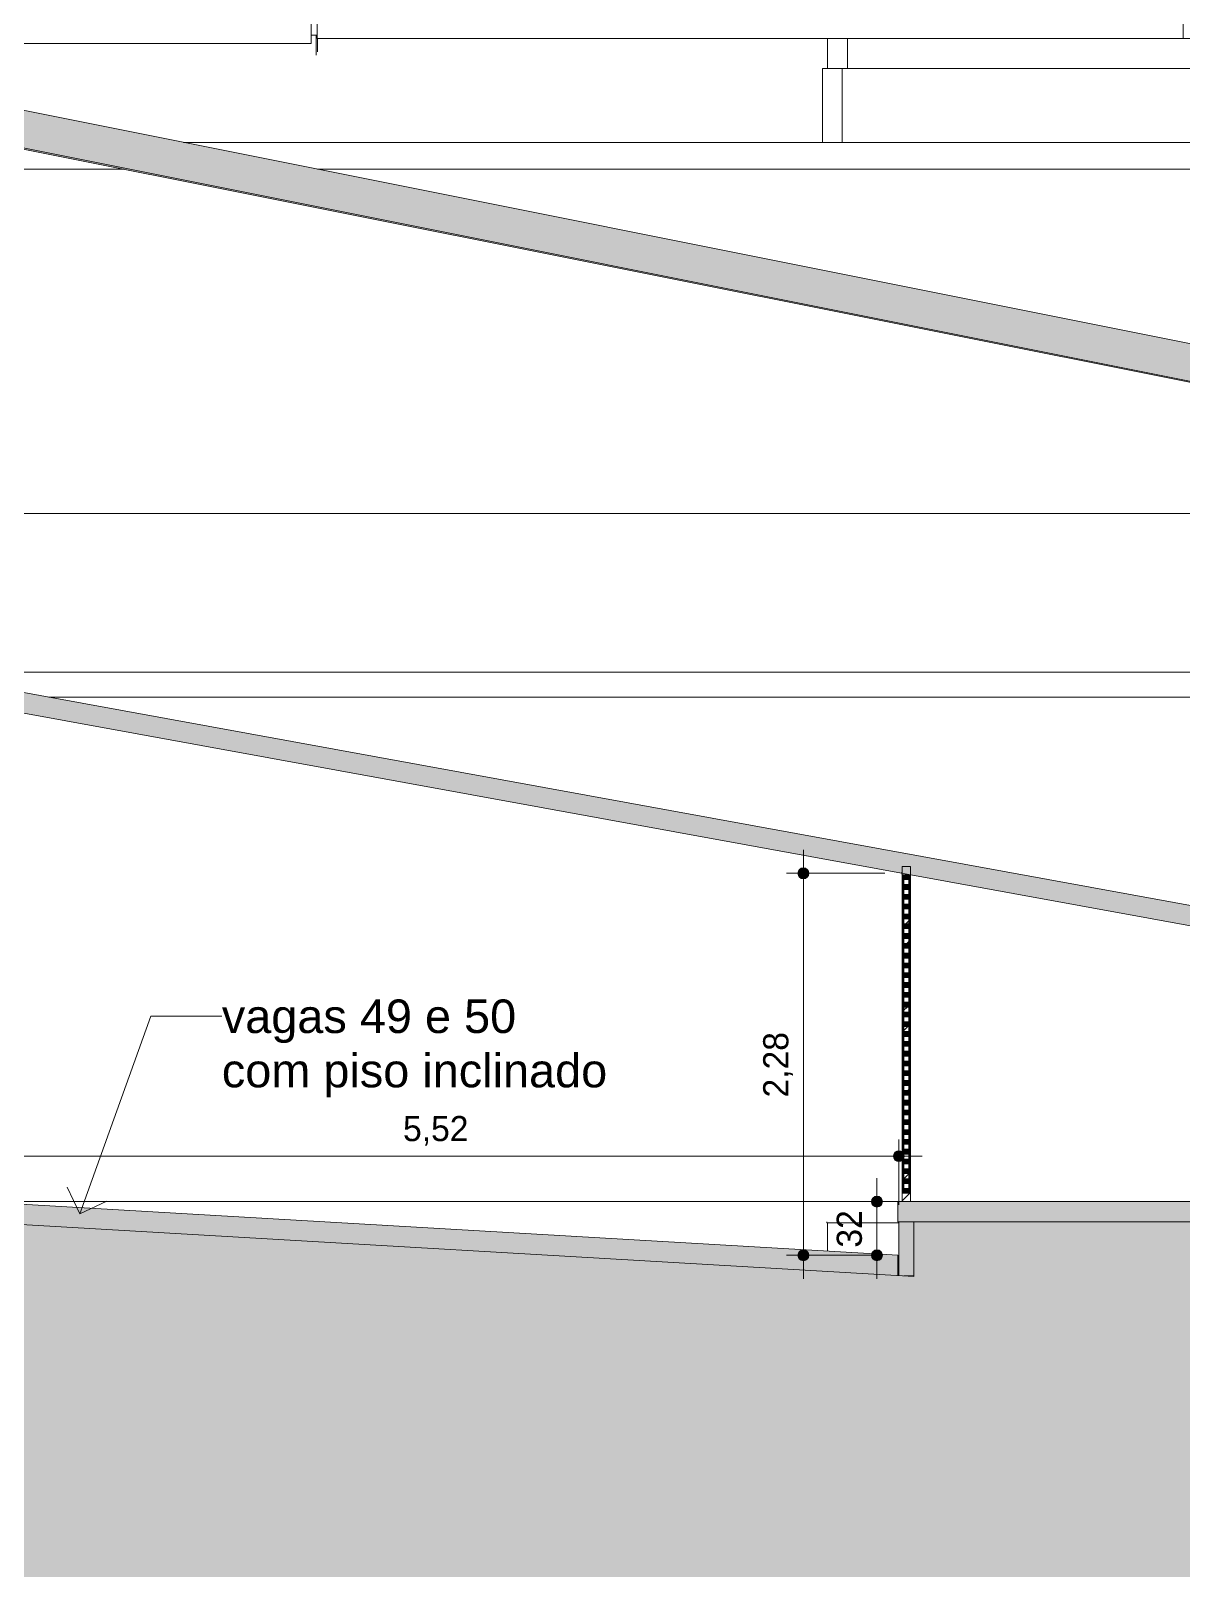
# Model space of a CAD drawing. Header units: metres. Extents: x -96 to 123, y 1 to 648.
# Drawn here: x -73.4 to -66.53, y 586.88 to 596.1 of the extents above; entities that cross this region are included whole.
import ezdxf

# ---------------------------------------------------------------- set-up
doc = ezdxf.new("R2010")
doc.units = ezdxf.units.M
doc.linetypes.add('_Tracejado longo', pattern=[0.014288, 0.009525, -0.004763])
doc.linetypes.add('IMPORT-LINHA_DE_FRONTEIRA', pattern=[0.065, 0.025, -0.00375, 0, -0.00375, 0, -0.00375, 0, -0.00375, 0.025, 0])
for name, color, linetype, lineweight in [('A-ANNO-DIMS', 7, 'Continuous', 5), ('A-ANNO-DIMS-100', 7, 'Continuous', 5), ('A-ANNO-TEXT', 7, 'Continuous', 5), ('A-DETL', 7, 'Continuous', 5), ('A-DETL-GENF', 7, 'Continuous', 5), ('A-FLOR-LEVL', 7, 'Continuous', 5), ('A-FLOR-OTLN', 7, 'Continuous', 5), ('A-FLOR-PATT', 7, 'Continuous', 20), ('A-GLAZ-CWMG', 7, 'Continuous', 5), ('A-WALL', 7, 'Continuous', 5), ('A-WALL-PATT', 7, 'Continuous', 20), ('DIVISA1', 7, 'Continuous', 5), ('I-WALL', 7, 'Continuous', 5), ('MURO1', 7, 'Continuous', 5)]:
    doc.layers.add(name, color=color, linetype=linetype, lineweight=lineweight)
doc.layers.add('LUC-PLA-EP-001-IMP-R00 - Sobreposição RVT_dwg', color=7, linetype='Continuous', lineweight=5, true_color=0x767676)
doc.styles.add('Arial_1', font='arial.ttf', dxfattribs={"height": 0.2})
doc.styles.add('Century Gothic', font='GOTHIC.TTF', dxfattribs={"height": 0.15})
doc.dimstyles.new('PAA_-_Cota_com_linha_-_metros', dxfattribs={"dimscale": 0.3048, "dimtxt": 0.156625, "dimasz": 0.853018, "dimexe": 0.328084, "dimexo": 0.328084, "dimgap": 0.131234, "dimtad": 1, "dimrnd": 0.01, "dimzin": 0, "dimdsep": 46, "dimtxsty": 'Century Gothic', "dimblk1": 'DOTSMALL', "dimblk2": 'DOTSMALL', "dimsah": 1, "dimcen": 0.09, "dimdle": 0.459318, "dimazin": 0, "dimtfac": 1, "dimtdec": 4, "dimtix": 1, "dimtmove": 0, "dimatfit": 3, "dimfxl": 1, "dimtvp": 1, "dimtolj": 1, "dimtzin": 0, "dimarcsym": 2})
doc.dimstyles.new('PAA_-_Cota_com_linha_-_metros_3', dxfattribs={"dimscale": 0.3048, "dimtxt": 0.156625, "dimasz": 0.853018, "dimexe": 0.328084, "dimexo": 0.328084, "dimgap": 0.131234, "dimtad": 1, "dimdec": 0, "dimlfac": 100, "dimdsep": 46, "dimtxsty": 'Century Gothic', "dimblk1": 'DOTSMALL', "dimblk2": 'DOTSMALL', "dimsah": 1, "dimcen": 0.09, "dimdle": 0.459318, "dimazin": 0, "dimtfac": 1, "dimtdec": 4, "dimtix": 1, "dimtmove": 0, "dimatfit": 3, "dimfxl": 1, "dimtvp": 1, "dimtolj": 1, "dimtzin": 0, "dimarcsym": 2})
pattern_1 = [(45, (-45.767, 618.222), (-0.251447, 0.251447), []), (45, (-45.767, 618.603), (-0.2514472, 0.2514472), [])]

# ---------------------------------------------------------------- blocks, each defined once
blk = doc.blocks.new('Montante retangular - 50 x 50mm-2492815-Section 1')
at = {"layer": 'A-GLAZ-CWMG', "lineweight": 9}
for p, q in [((-68.1551, 591.12), (-68.2051, 591.12)), ((-68.2051, 591.12), (-68.2051, 591.07)), ((-68.2051, 591.07), (-68.1551, 591.07)), ((-68.1551, 591.07), (-68.1551, 591.12))]:
    blk.add_line(p, q, dxfattribs=at)
blk = doc.blocks.new('Montante retangular - 50 x 50mm-2492817-Section 1')
at = {"layer": 'A-GLAZ-CWMG', "true_color": 0x808080}
h = blk.add_hatch(dxfattribs=at)
h.set_pattern_fill('FP_2', color=8, style=0, pattern_type=2)
h.set_pattern_definition(pattern_1)
h.paths.add_polyline_path([(-68.2051, 589.12), (-68.1551, 589.12), (-68.1551, 589.17), (-68.2051, 589.17)])
at = {"layer": 'A-GLAZ-CWMG', "lineweight": 9}
for p, q in [((-68.1551, 589.17), (-68.2051, 589.17)), ((-68.2051, 589.17), (-68.2051, 589.12)), ((-68.2051, 589.12), (-68.1551, 589.12)), ((-68.1551, 589.12), (-68.1551, 589.17))]:
    blk.add_line(p, q, dxfattribs=at)
blk = doc.blocks.new('Montante retangular - 30 x 30mm-2492819-Section 1')
at = {"layer": 'A-GLAZ-CWMG', "lineweight": 9}
for p, q in [((-68.1651, 589.2285), (-68.1951, 589.2285)), ((-68.1951, 589.2285), (-68.1951, 589.1985)), ((-68.1651, 589.1985), (-68.1651, 589.2285)), ((-68.1951, 589.1985), (-68.1651, 589.1985))]:
    blk.add_line(p, q, dxfattribs=at)
blk = doc.blocks.new('Montante retangular - 30 x 30mm-V19-Section 1')
at = {"layer": 'A-GLAZ-CWMG', "true_color": 0x808080}
h = blk.add_hatch(dxfattribs=at)
h.set_pattern_fill('FP_2', color=8, style=0, pattern_type=2)
h.set_pattern_definition(pattern_1)
h.paths.add_polyline_path([(-68.1898, 589.257), (-68.1651, 589.257), (-68.1651, 589.287), (-68.1951, 589.287), (-68.1951, 589.257)])
at = {"layer": 'A-GLAZ-CWMG', "lineweight": 9}
for p, q in [((-68.1651, 589.287), (-68.1951, 589.287)), ((-68.1951, 589.287), (-68.1951, 589.257)), ((-68.1951, 589.257), (-68.1651, 589.257)), ((-68.1651, 589.257), (-68.1651, 589.287))]:
    blk.add_line(p, q, dxfattribs=at)
blk = doc.blocks.new('Montante retangular - 30 x 30mm-V20-Section 1')
at = {"layer": 'A-GLAZ-CWMG', "lineweight": 9}
for p, q in [((-68.1651, 589.3455), (-68.1951, 589.3455)), ((-68.1951, 589.3455), (-68.1951, 589.3155)), ((-68.1951, 589.3155), (-68.1651, 589.3155)), ((-68.1651, 589.3155), (-68.1651, 589.3455))]:
    blk.add_line(p, q, dxfattribs=at)
blk = doc.blocks.new('Montante retangular - 30 x 30mm-V21-Section 1')
at = {"layer": 'A-GLAZ-CWMG', "lineweight": 9}
for p, q in [((-68.1651, 589.4039), (-68.1951, 589.4039)), ((-68.1951, 589.4039), (-68.1951, 589.3739)), ((-68.1651, 589.3739), (-68.1651, 589.4039)), ((-68.1951, 589.3739), (-68.1651, 589.3739))]:
    blk.add_line(p, q, dxfattribs=at)
blk = doc.blocks.new('Montante retangular - 30 x 30mm-V22-Section 1')
at = {"layer": 'A-GLAZ-CWMG', "lineweight": 9}
for p, q in [((-68.1651, 589.4624), (-68.1951, 589.4624)), ((-68.1951, 589.4624), (-68.1951, 589.4324)), ((-68.1951, 589.4324), (-68.1651, 589.4324)), ((-68.1651, 589.4324), (-68.1651, 589.4624))]:
    blk.add_line(p, q, dxfattribs=at)
blk = doc.blocks.new('Montante retangular - 30 x 30mm-V23-Section 1')
at = {"layer": 'A-GLAZ-CWMG', "lineweight": 9}
for p, q in [((-68.1651, 589.5209), (-68.1951, 589.5209)), ((-68.1951, 589.5209), (-68.1951, 589.4909)), ((-68.1951, 589.4909), (-68.1651, 589.4909)), ((-68.1651, 589.4909), (-68.1651, 589.5209))]:
    blk.add_line(p, q, dxfattribs=at)
blk = doc.blocks.new('Montante retangular - 30 x 30mm-V24-Section 1')
at = {"layer": 'A-GLAZ-CWMG', "lineweight": 9}
for p, q in [((-68.1651, 589.5794), (-68.1951, 589.5794)), ((-68.1951, 589.5794), (-68.1951, 589.5494)), ((-68.1651, 589.5494), (-68.1651, 589.5794)), ((-68.1951, 589.5494), (-68.1651, 589.5494))]:
    blk.add_line(p, q, dxfattribs=at)
blk = doc.blocks.new('Montante retangular - 30 x 30mm-V25-Section 1')
at = {"layer": 'A-GLAZ-CWMG', "true_color": 0x808080}
h = blk.add_hatch(dxfattribs=at)
h.set_pattern_fill('FP_2', color=8, style=0, pattern_type=2)
h.set_pattern_definition(pattern_1)
h.paths.add_polyline_path([(-68.1898, 589.6079), (-68.1651, 589.6079), (-68.1651, 589.6379), (-68.1951, 589.6379), (-68.1951, 589.6079)])
at = {"layer": 'A-GLAZ-CWMG', "lineweight": 9}
for p, q in [((-68.1651, 589.6379), (-68.1951, 589.6379)), ((-68.1951, 589.6379), (-68.1951, 589.6079)), ((-68.1951, 589.6079), (-68.1651, 589.6079)), ((-68.1651, 589.6079), (-68.1651, 589.6379))]:
    blk.add_line(p, q, dxfattribs=at)
blk = doc.blocks.new('Montante retangular - 30 x 30mm-V26-Section 1')
at = {"layer": 'A-GLAZ-CWMG', "true_color": 0x808080}
h = blk.add_hatch(dxfattribs=at)
h.set_pattern_fill('FP_2', color=8, style=0, pattern_type=2)
h.set_pattern_definition(pattern_1)
h.paths.add_polyline_path([(-68.1898, 589.6664), (-68.1651, 589.6664), (-68.1651, 589.6964), (-68.1951, 589.6964), (-68.1951, 589.6664)])
at = {"layer": 'A-GLAZ-CWMG', "lineweight": 9}
for p, q in [((-68.1651, 589.6964), (-68.1951, 589.6964)), ((-68.1951, 589.6964), (-68.1951, 589.6664)), ((-68.1951, 589.6664), (-68.1651, 589.6664)), ((-68.1651, 589.6664), (-68.1651, 589.6964))]:
    blk.add_line(p, q, dxfattribs=at)
blk = doc.blocks.new('Montante retangular - 30 x 30mm-V27-Section 1')
at = {"layer": 'A-GLAZ-CWMG', "lineweight": 9}
for p, q in [((-68.1651, 589.7548), (-68.1951, 589.7548)), ((-68.1951, 589.7548), (-68.1951, 589.7248)), ((-68.1651, 589.7248), (-68.1651, 589.7548)), ((-68.1951, 589.7248), (-68.1651, 589.7248))]:
    blk.add_line(p, q, dxfattribs=at)
blk = doc.blocks.new('Montante retangular - 30 x 30mm-V28-Section 1')
at = {"layer": 'A-GLAZ-CWMG', "true_color": 0x808080}
h = blk.add_hatch(dxfattribs=at)
h.set_pattern_fill('FP_2', color=8, style=0, pattern_type=2)
h.set_pattern_definition(pattern_1)
h.paths.add_polyline_path([(-68.1898, 589.7833), (-68.1651, 589.7833), (-68.1651, 589.8133), (-68.1951, 589.8133), (-68.1951, 589.7833)])
at = {"layer": 'A-GLAZ-CWMG', "lineweight": 9}
for p, q in [((-68.1651, 589.8133), (-68.1951, 589.8133)), ((-68.1951, 589.8133), (-68.1951, 589.7833)), ((-68.1951, 589.7833), (-68.1651, 589.7833)), ((-68.1651, 589.7833), (-68.1651, 589.8133))]:
    blk.add_line(p, q, dxfattribs=at)
blk = doc.blocks.new('Montante retangular - 30 x 30mm-V29-Section 1')
at = {"layer": 'A-GLAZ-CWMG', "lineweight": 9}
for p, q in [((-68.1651, 589.8718), (-68.1951, 589.8718)), ((-68.1951, 589.8718), (-68.1951, 589.8418)), ((-68.1651, 589.8418), (-68.1651, 589.8718)), ((-68.1951, 589.8418), (-68.1651, 589.8418))]:
    blk.add_line(p, q, dxfattribs=at)
blk = doc.blocks.new('Montante retangular - 30 x 30mm-V30-Section 1')
at = {"layer": 'A-GLAZ-CWMG', "lineweight": 9}
for p, q in [((-68.1651, 589.9303), (-68.1951, 589.9303)), ((-68.1951, 589.9303), (-68.1951, 589.9003)), ((-68.1951, 589.9003), (-68.1651, 589.9003)), ((-68.1651, 589.9003), (-68.1651, 589.9303))]:
    blk.add_line(p, q, dxfattribs=at)
blk = doc.blocks.new('Montante retangular - 30 x 30mm-V31-Section 1')
at = {"layer": 'A-GLAZ-CWMG', "lineweight": 9}
for p, q in [((-68.1651, 589.9888), (-68.1951, 589.9888)), ((-68.1951, 589.9888), (-68.1951, 589.9588)), ((-68.1951, 589.9588), (-68.1651, 589.9588)), ((-68.1651, 589.9588), (-68.1651, 589.9888))]:
    blk.add_line(p, q, dxfattribs=at)
blk = doc.blocks.new('Montante retangular - 30 x 30mm-V32-Section 1')
at = {"layer": 'A-GLAZ-CWMG', "lineweight": 9}
for p, q in [((-68.1651, 590.0473), (-68.1951, 590.0473)), ((-68.1951, 590.0473), (-68.1951, 590.0173)), ((-68.1651, 590.0173), (-68.1651, 590.0473)), ((-68.1951, 590.0173), (-68.1651, 590.0173))]:
    blk.add_line(p, q, dxfattribs=at)
blk = doc.blocks.new('Montante retangular - 30 x 30mm-V33-Section 1')
at = {"layer": 'A-GLAZ-CWMG', "lineweight": 9}
for p, q in [((-68.1651, 590.1058), (-68.1951, 590.1058)), ((-68.1951, 590.1058), (-68.1951, 590.0758)), ((-68.1951, 590.0758), (-68.1651, 590.0758)), ((-68.1651, 590.0758), (-68.1651, 590.1058))]:
    blk.add_line(p, q, dxfattribs=at)
blk = doc.blocks.new('Montante retangular - 30 x 30mm-V34-Section 1')
at = {"layer": 'A-GLAZ-CWMG', "true_color": 0x808080}
h = blk.add_hatch(dxfattribs=at)
h.set_pattern_fill('FP_2', color=8, style=0, pattern_type=2)
h.set_pattern_definition(pattern_1)
h.paths.add_polyline_path([(-68.1898, 590.1342), (-68.1651, 590.1342), (-68.1651, 590.1642), (-68.1951, 590.1642), (-68.1951, 590.1342)])
at = {"layer": 'A-GLAZ-CWMG', "lineweight": 9}
for p, q in [((-68.1651, 590.1642), (-68.1951, 590.1642)), ((-68.1951, 590.1642), (-68.1951, 590.1342)), ((-68.1951, 590.1342), (-68.1651, 590.1342)), ((-68.1651, 590.1342), (-68.1651, 590.1642))]:
    blk.add_line(p, q, dxfattribs=at)
blk = doc.blocks.new('Montante retangular - 30 x 30mm-V35-Section 1')
at = {"layer": 'A-GLAZ-CWMG', "lineweight": 9}
for p, q in [((-68.1651, 590.2227), (-68.1951, 590.2227)), ((-68.1951, 590.2227), (-68.1951, 590.1927)), ((-68.1651, 590.1927), (-68.1651, 590.2227)), ((-68.1951, 590.1927), (-68.1651, 590.1927))]:
    blk.add_line(p, q, dxfattribs=at)
blk = doc.blocks.new('Montante retangular - 30 x 30mm-V36-Section 1')
at = {"layer": 'A-GLAZ-CWMG', "true_color": 0x808080}
h = blk.add_hatch(dxfattribs=at)
h.set_pattern_fill('FP_2', color=8, style=0, pattern_type=2)
h.set_pattern_definition(pattern_1)
h.paths.add_polyline_path([(-68.1898, 590.2512), (-68.1651, 590.2512), (-68.1651, 590.2812), (-68.1951, 590.2812), (-68.1951, 590.2512)])
at = {"layer": 'A-GLAZ-CWMG', "lineweight": 9}
for p, q in [((-68.1651, 590.2812), (-68.1951, 590.2812)), ((-68.1951, 590.2812), (-68.1951, 590.2512)), ((-68.1951, 590.2512), (-68.1651, 590.2512)), ((-68.1651, 590.2512), (-68.1651, 590.2812))]:
    blk.add_line(p, q, dxfattribs=at)
blk = doc.blocks.new('Montante retangular - 30 x 30mm-V37-Section 1')
at = {"layer": 'A-GLAZ-CWMG', "lineweight": 9}
for p, q in [((-68.1651, 590.3397), (-68.1951, 590.3397)), ((-68.1951, 590.3397), (-68.1951, 590.3097)), ((-68.1951, 590.3097), (-68.1651, 590.3097)), ((-68.1651, 590.3097), (-68.1651, 590.3397))]:
    blk.add_line(p, q, dxfattribs=at)
blk = doc.blocks.new('Montante retangular - 30 x 30mm-V38-Section 1')
at = {"layer": 'A-GLAZ-CWMG', "lineweight": 9}
for p, q in [((-68.1651, 590.3982), (-68.1951, 590.3982)), ((-68.1951, 590.3982), (-68.1951, 590.3682)), ((-68.1951, 590.3682), (-68.1651, 590.3682)), ((-68.1651, 590.3682), (-68.1651, 590.3982))]:
    blk.add_line(p, q, dxfattribs=at)
blk = doc.blocks.new('Montante retangular - 30 x 30mm-V39-Section 1')
at = {"layer": 'A-GLAZ-CWMG', "lineweight": 9}
for p, q in [((-68.1651, 590.4567), (-68.1951, 590.4567)), ((-68.1951, 590.4567), (-68.1951, 590.4267)), ((-68.1951, 590.4267), (-68.1651, 590.4267)), ((-68.1651, 590.4267), (-68.1651, 590.4567))]:
    blk.add_line(p, q, dxfattribs=at)
blk = doc.blocks.new('Montante retangular - 30 x 30mm-V40-Section 1')
at = {"layer": 'A-GLAZ-CWMG', "lineweight": 9}
for p, q in [((-68.1651, 590.5152), (-68.1951, 590.5152)), ((-68.1951, 590.5152), (-68.1951, 590.4852)), ((-68.1651, 590.4852), (-68.1651, 590.5152)), ((-68.1951, 590.4852), (-68.1651, 590.4852))]:
    blk.add_line(p, q, dxfattribs=at)
blk = doc.blocks.new('Montante retangular - 50 x 50mm-2624064-Section 1')
at = {"layer": 'A-GLAZ-CWMG', "true_color": 0xe5e5e5}
blk.add_hatch(color=254, dxfattribs=at).paths.add_polyline_path([(-68.1551, 589.17), (-68.1551, 589.2135), (-68.1651, 589.2135), (-68.1651, 589.1985), (-68.1951, 589.1985), (-68.1951, 589.2135), (-68.2051, 589.2135), (-68.2051, 589.17), (-68.1651, 589.17)])
at = {"layer": 'A-GLAZ-CWMG'}
for p, q in [((-68.2051, 589.2135), (-68.2051, 589.17)), ((-68.1551, 589.2135), (-68.1551, 589.17))]:
    blk.add_line(p, q, dxfattribs=at)
blk = doc.blocks.new('Montante retangular - 50 x 50mm-2624065-Section 1')
at = {"layer": 'A-GLAZ-CWMG', "true_color": 0xe5e5e5}
blk.add_hatch(color=254, dxfattribs=at).paths.add_polyline_path([(-68.1551, 589.2135), (-68.1551, 589.272), (-68.1651, 589.272), (-68.1651, 589.257), (-68.1951, 589.257), (-68.1951, 589.272), (-68.2051, 589.272), (-68.2051, 589.2135), (-68.1951, 589.2135), (-68.1951, 589.2285), (-68.1651, 589.2285), (-68.1651, 589.2135)])
at = {"layer": 'A-GLAZ-CWMG'}
for p, q in [((-68.2051, 589.272), (-68.2051, 589.2135)), ((-68.1551, 589.272), (-68.1551, 589.2135))]:
    blk.add_line(p, q, dxfattribs=at)
blk = doc.blocks.new('Montante retangular - 50 x 50mm-2624244-Section 1')
at = {"layer": 'A-GLAZ-CWMG', "true_color": 0xe5e5e5}
blk.add_hatch(color=254, dxfattribs=at).paths.add_polyline_path([(-68.1651, 591.0265), (-68.1551, 591.0265), (-68.1551, 591.0697), (-68.1564, 591.07), (-68.2051, 591.07), (-68.2051, 591.0265), (-68.1951, 591.0265), (-68.1951, 591.0415), (-68.1651, 591.0415)])
at = {"layer": 'A-GLAZ-CWMG'}
for p, q in [((-68.2051, 591.07), (-68.2051, 591.0265)), ((-68.1551, 591.0697), (-68.1551, 591.0265))]:
    blk.add_line(p, q, dxfattribs=at)
blk = doc.blocks.new('Montante retangular - 30 x 30mm-V50-Section 1')
at = {"layer": 'A-GLAZ-CWMG', "lineweight": 9}
for p, q in [((-68.1651, 590.5736), (-68.1951, 590.5736)), ((-68.1951, 590.5736), (-68.1951, 590.5436)), ((-68.1951, 590.5436), (-68.1651, 590.5436)), ((-68.1651, 590.5436), (-68.1651, 590.5736))]:
    blk.add_line(p, q, dxfattribs=at)
blk = doc.blocks.new('Montante retangular - 30 x 30mm-V51-Section 1')
at = {"layer": 'A-GLAZ-CWMG', "lineweight": 9}
for p, q in [((-68.1651, 590.6321), (-68.1951, 590.6321)), ((-68.1951, 590.6321), (-68.1951, 590.6021)), ((-68.1951, 590.6021), (-68.1651, 590.6021)), ((-68.1651, 590.6021), (-68.1651, 590.6321))]:
    blk.add_line(p, q, dxfattribs=at)
blk = doc.blocks.new('Montante retangular - 30 x 30mm-V52-Section 1')
at = {"layer": 'A-GLAZ-CWMG', "true_color": 0x808080}
h = blk.add_hatch(dxfattribs=at)
h.set_pattern_fill('FP_2', color=8, style=0, pattern_type=2)
h.set_pattern_definition(pattern_1)
h.paths.add_polyline_path([(-68.1898, 590.6606), (-68.1651, 590.6606), (-68.1651, 590.6906), (-68.1951, 590.6906), (-68.1951, 590.6606)])
at = {"layer": 'A-GLAZ-CWMG', "lineweight": 9}
for p, q in [((-68.1651, 590.6906), (-68.1951, 590.6906)), ((-68.1951, 590.6906), (-68.1951, 590.6606)), ((-68.1651, 590.6606), (-68.1651, 590.6906)), ((-68.1951, 590.6606), (-68.1651, 590.6606))]:
    blk.add_line(p, q, dxfattribs=at)
blk = doc.blocks.new('Montante retangular - 30 x 30mm-V53-Section 1')
at = {"layer": 'A-GLAZ-CWMG', "lineweight": 9}
for p, q in [((-68.1651, 590.7491), (-68.1951, 590.7491)), ((-68.1951, 590.7491), (-68.1951, 590.7191)), ((-68.1951, 590.7191), (-68.1651, 590.7191)), ((-68.1651, 590.7191), (-68.1651, 590.7491))]:
    blk.add_line(p, q, dxfattribs=at)
blk = doc.blocks.new('Montante retangular - 30 x 30mm-V54-Section 1')
at = {"layer": 'A-GLAZ-CWMG', "true_color": 0x808080}
h = blk.add_hatch(dxfattribs=at)
h.set_pattern_fill('FP_2', color=8, style=0, pattern_type=2)
h.set_pattern_definition(pattern_1)
h.paths.add_polyline_path([(-68.1898, 590.7776), (-68.1651, 590.7776), (-68.1651, 590.8076), (-68.1951, 590.8076), (-68.1951, 590.7776)])
at = {"layer": 'A-GLAZ-CWMG', "lineweight": 9}
for p, q in [((-68.1651, 590.8076), (-68.1951, 590.8076)), ((-68.1951, 590.8076), (-68.1951, 590.7776)), ((-68.1951, 590.7776), (-68.1651, 590.7776)), ((-68.1651, 590.7776), (-68.1651, 590.8076))]:
    blk.add_line(p, q, dxfattribs=at)
blk = doc.blocks.new('Montante retangular - 30 x 30mm-V55-Section 1')
at = {"layer": 'A-GLAZ-CWMG', "lineweight": 9}
for p, q in [((-68.1651, 590.8661), (-68.1951, 590.8661)), ((-68.1951, 590.8661), (-68.1951, 590.8361)), ((-68.1651, 590.8361), (-68.1651, 590.8661)), ((-68.1951, 590.8361), (-68.1651, 590.8361))]:
    blk.add_line(p, q, dxfattribs=at)
blk = doc.blocks.new('Montante retangular - 30 x 30mm-V56-Section 1')
at = {"layer": 'A-GLAZ-CWMG', "lineweight": 9}
for p, q in [((-68.1651, 590.9245), (-68.1951, 590.9245)), ((-68.1951, 590.9245), (-68.1951, 590.8945)), ((-68.1951, 590.8945), (-68.1651, 590.8945)), ((-68.1651, 590.8945), (-68.1651, 590.9245))]:
    blk.add_line(p, q, dxfattribs=at)
blk = doc.blocks.new('Montante retangular - 30 x 30mm-V57-Section 1')
at = {"layer": 'A-GLAZ-CWMG', "lineweight": 9}
for p, q in [((-68.1651, 590.983), (-68.1951, 590.983)), ((-68.1951, 590.983), (-68.1951, 590.953)), ((-68.1651, 590.953), (-68.1651, 590.983)), ((-68.1951, 590.953), (-68.1651, 590.953))]:
    blk.add_line(p, q, dxfattribs=at)
blk = doc.blocks.new('Montante retangular - 30 x 30mm-V58-Section 1')
at = {"layer": 'A-GLAZ-CWMG', "lineweight": 9}
for p, q in [((-68.1651, 591.0415), (-68.1951, 591.0415)), ((-68.1951, 591.0415), (-68.1951, 591.0115)), ((-68.1951, 591.0115), (-68.1651, 591.0115)), ((-68.1651, 591.0115), (-68.1651, 591.0415))]:
    blk.add_line(p, q, dxfattribs=at)
blk = doc.blocks.new('LUC-ARQ-001-MOD-EMB_rvt-1-Section 1')
at = {"layer": 'A-FLOR-OTLN', "true_color": 0x808080}
for points in [[(-56.6975, 592.0556), (-56.6975, 592.28), (-75.4396, 596.03), (-75.4396, 595.8056), (-57.9285, 592.3019)], [(-57.4757, 589.12), (-56.8075, 589.12), (-73.8263, 592.227), (-73.8263, 592.1051), (-57.9285, 589.2027)], [(-68.2301, 588.6798), (-68.2301, 588.8), (-73.7268, 589.12), (-73.7268, 588.9998), (-68.5698, 588.6996)]]:
    blk.add_hatch(color=8, dxfattribs=at).paths.add_polyline_path(points)
h = blk.add_hatch(color=8, dxfattribs=at)
h.paths.add_polyline_path([(-63.6292, 589), (-14.2638, 589), (-14.2638, 589.12), (-68.2301, 589.12), (-68.2301, 589), (-63.8192, 589)])
h.paths.add_polyline_path([(-73.7268, 589), (-73.7268, 589.12), (-90.0313, 589.12), (-90.0313, 589), (-73.7303, 589)])
at = {"layer": 'A-FLOR-PATT', "lineweight": 5, "true_color": 0x808080}
blk.add_hatch(color=8, dxfattribs=at).paths.add_polyline_path([(-56.6975, 592.0485), (-56.6975, 592.0556), (-75.4396, 595.8056), (-75.4396, 595.7985), (-57.9285, 592.2948)])
at = {"layer": 'A-WALL-PATT', "lineweight": 5, "true_color": 0xffb76f}
blk.add_hatch(color=31, dxfattribs=at).paths.add_polyline_path([(-68.1351, 588.6777), (-68.1351, 589), (-68.2251, 589), (-68.2251, 588.6795), (-68.1949, 588.6777)])
at = {"layer": 'A-FLOR-OTLN'}
for p, q in [((-71.6934, 596.06), (-71.6934, 596.18)), ((-71.7298, 596.08), (-71.6998, 596.08)), ((-71.6934, 596.08), (-71.6998, 596.08)), ((-71.6998, 596.08), (-71.6998, 595.96)), ((-66.5301, 596.06), (-71.6934, 596.06)), ((-71.6924, 596.06), (-71.6924, 595.98)), ((-68.6551, 588.993), (-68.6551, 589)), ((-68.2251, 588.993), (-68.6551, 588.993))]:
    blk.add_line(p, q, dxfattribs=at)
at = {"layer": 'A-FLOR-OTLN', "lineweight": 20}
for p, q in [((-56.6975, 592.28), (-75.4396, 596.03)), ((-56.6975, 592.0556), (-75.4396, 595.8056)), ((-56.8075, 589.12), (-73.8263, 592.2271)), ((-73.8263, 592.1051), (-57.4757, 589.12)), ((-68.2301, 588.8), (-73.7268, 589.12)), ((-57.4757, 589.12), (-68.2301, 589.12)), ((-68.2301, 589.12), (-68.2301, 589)), ((-68.2301, 589), (-68.1351, 589)), ((-68.2301, 588.6798), (-68.2301, 588.8))]:
    blk.add_line(p, q, dxfattribs=at)
at = {"layer": 'A-FLOR-OTLN', "color": 8, "true_color": 0x808080}
blk.add_line((-75.4396, 595.7985), (-56.6975, 592.0485), dxfattribs=at)
at = {"layer": 'A-WALL'}
for p, q in [((-71.7298, 596.03), (-71.7298, 596.18)), ((-66.5301, 596.18), (-66.5301, 596.06)), ((-75.3013, 596.03), (-71.7298, 596.03)), ((-68.6501, 595.88), (-68.6501, 596.06)), ((-66.5301, 596.06), (-63.8151, 596.06)), ((-68.562, 595.88), (-68.6801, 595.88)), ((-68.6801, 595.88), (-68.6801, 595.44)), ((-68.562, 595.44), (-68.562, 595.88)), ((-68.532, 595.88), (-68.562, 595.88)), ((-61.9256, 595.88), (-68.532, 595.88)), ((-56.6975, 595.44), (-72.4908, 595.44)), ((-72.8482, 595.28), (-73.847, 595.28)), ((-56.6675, 595.28), (-71.6912, 595.28)), ((-73.8263, 592.28), (-57.8546, 592.28)), ((-57.1049, 592.13), (-73.2942, 592.13)), ((-73.7268, 589.12), (-68.2301, 589.12)), ((-68.6501, 588.993), (-68.6501, 588.8245))]:
    blk.add_line(p, q, dxfattribs=at)
at = {"layer": 'A-WALL', "lineweight": 20}
for p, q in [((-68.2251, 589), (-68.2251, 588.6795)), ((-68.1351, 589), (-68.2251, 589)), ((-68.1949, 588.6777), (-68.1351, 588.6777))]:
    blk.add_line(p, q, dxfattribs=at)
at = {"layer": 'I-WALL'}
blk.add_line((-68.532, 595.88), (-68.532, 596.06), dxfattribs=at)
at = {"layer": 'A-GLAZ-CWMG', "color": 253, "lineweight": 5, "true_color": 0x999999}
for name, p in [('Montante retangular - 50 x 50mm-2492815-Section 1', (0, 0)), ('Montante retangular - 50 x 50mm-2624244-Section 1', (0, 0)), ('Montante retangular - 50 x 50mm-2624065-Section 1', (0, 1.7545)), ('Montante retangular - 50 x 50mm-2624065-Section 1', (0, 1.6961)), ('Montante retangular - 30 x 30mm-V58-Section 1', (0, 0)), ('Montante retangular - 30 x 30mm-V57-Section 1', (0, 0)), ('Montante retangular - 50 x 50mm-2624065-Section 1', (0, 1.6376)), ('Montante retangular - 30 x 30mm-V56-Section 1', (0, 0)), ('Montante retangular - 30 x 30mm-V55-Section 1', (0, 0)), ('Montante retangular - 50 x 50mm-2624065-Section 1', (0, 1.5791)), ('Montante retangular - 50 x 50mm-2624065-Section 1', (0, 1.5206)), ('Montante retangular - 30 x 30mm-V54-Section 1', (0, 0)), ('Montante retangular - 50 x 50mm-2624065-Section 1', (0, 1.4621)), ('Montante retangular - 30 x 30mm-V53-Section 1', (0, 0)), ('Montante retangular - 30 x 30mm-V52-Section 1', (0, 0)), ('Montante retangular - 50 x 50mm-2624065-Section 1', (0, 1.4036)), ('Montante retangular - 50 x 50mm-2624065-Section 1', (0, 1.3452)), ('Montante retangular - 30 x 30mm-V51-Section 1', (0, 0)), ('Montante retangular - 50 x 50mm-2624065-Section 1', (0, 1.2867)), ('Montante retangular - 50 x 50mm-2624065-Section 1', (0, 1.2282)), ('Montante retangular - 30 x 30mm-V50-Section 1', (0, 0)), ('Montante retangular - 30 x 30mm-V40-Section 1', (0, 0)), ('Montante retangular - 50 x 50mm-2624065-Section 1', (0, 1.1697)), ('Montante retangular - 30 x 30mm-V39-Section 1', (0, 0)), ('Montante retangular - 50 x 50mm-2624065-Section 1', (0, 1.1112)), ('Montante retangular - 50 x 50mm-2624065-Section 1', (0, 1.0527)), ('Montante retangular - 30 x 30mm-V38-Section 1', (0, 0)), ('Montante retangular - 30 x 30mm-V37-Section 1', (0, 0)), ('Montante retangular - 50 x 50mm-2624065-Section 1', (0, 0.9942)), ('Montante retangular - 30 x 30mm-V36-Section 1', (0, 0)), ('Montante retangular - 30 x 30mm-V35-Section 1', (0, 0)), ('Montante retangular - 50 x 50mm-2624065-Section 1', (0, 0.9358)), ('Montante retangular - 50 x 50mm-2624065-Section 1', (0, 0.8773)), ('Montante retangular - 30 x 30mm-V34-Section 1', (0, 0)), ('Montante retangular - 50 x 50mm-2624065-Section 1', (0, 0.8188)), ('Montante retangular - 50 x 50mm-2624065-Section 1', (0, 0.7603)), ('Montante retangular - 30 x 30mm-V33-Section 1', (0, 0)), ('Montante retangular - 30 x 30mm-V32-Section 1', (0, 0)), ('Montante retangular - 50 x 50mm-2624065-Section 1', (0, 0.7018)), ('Montante retangular - 30 x 30mm-V31-Section 1', (0, 0)), ('Montante retangular - 50 x 50mm-2624065-Section 1', (0, 0.6433)), ('Montante retangular - 50 x 50mm-2624065-Section 1', (0, 0.5848)), ('Montante retangular - 30 x 30mm-V30-Section 1', (0, 0)), ('Montante retangular - 30 x 30mm-V29-Section 1', (0, 0)), ('Montante retangular - 50 x 50mm-2624065-Section 1', (0, 0.5264)), ('Montante retangular - 30 x 30mm-V28-Section 1', (0, 0)), ('Montante retangular - 30 x 30mm-V27-Section 1', (0, 0)), ('Montante retangular - 50 x 50mm-2624065-Section 1', (0, 0.4679)), ('Montante retangular - 50 x 50mm-2624065-Section 1', (0, 0.4094)), ('Montante retangular - 30 x 30mm-V26-Section 1', (0, 0)), ('Montante retangular - 50 x 50mm-2624065-Section 1', (0, 0.3509)), ('Montante retangular - 30 x 30mm-V25-Section 1', (0, 0)), ('Montante retangular - 30 x 30mm-V24-Section 1', (0, 0)), ('Montante retangular - 50 x 50mm-2624065-Section 1', (0, 0.2924)), ('Montante retangular - 50 x 50mm-2624065-Section 1', (0, 0.2339)), ('Montante retangular - 30 x 30mm-V23-Section 1', (0, 0)), ('Montante retangular - 50 x 50mm-2624065-Section 1', (0, 0.1755)), ('Montante retangular - 50 x 50mm-2624065-Section 1', (0, 0.117)), ('Montante retangular - 30 x 30mm-V22-Section 1', (0, 0)), ('Montante retangular - 30 x 30mm-V21-Section 1', (0, 0)), ('Montante retangular - 50 x 50mm-2624065-Section 1', (0, 0.0585)), ('Montante retangular - 30 x 30mm-V20-Section 1', (0, 0)), ('Montante retangular - 50 x 50mm-2624065-Section 1', (0, 0)), ('Montante retangular - 50 x 50mm-2624064-Section 1', (0, 0)), ('Montante retangular - 30 x 30mm-V19-Section 1', (0, 0)), ('Montante retangular - 30 x 30mm-2492819-Section 1', (0, 0)), ('Montante retangular - 50 x 50mm-2492817-Section 1', (0, 0))]:
    blk.add_blockref(name, p, dxfattribs=at)
blk = doc.blocks.new('LUC-PLA-EP-001-IMP-R00 - Sobreposição RVT_dwg-3147753-Section 1')
at = {"layer": 'DIVISA1', "linetype": 'IMPORT-LINHA_DE_FRONTEIRA'}
blk.add_line((-56.6913, 592.28), (-73.8263, 592.28), dxfattribs=at)
at = {"layer": 'MURO1'}
blk.add_line((-73.8263, 592.28), (-56.6913, 592.28), dxfattribs=at)
blk = doc.blocks.new('LUC-PLA-EP-001-IMP-R00 - Sobreposição RVT_dwg-V111-Section 1')
at = {"layer": 'DIVISA1', "linetype": 'IMPORT-LINHA_DE_FRONTEIRA'}
blk.add_line((-12.3641, 589.12), (-90.0313, 589.12), dxfattribs=at)
at = {"layer": 'MURO1', "flags": 128}
blk.add_lwpolyline([(-89.8109, 589.12), (-89.9503, 589.12), (-42.0296, 589.12), (-42.0069, 589.12), (-12.3641, 589.12)], dxfattribs=at)
blk = doc.blocks.new('DIMBLOCK18-Section 1')
at = {"layer": 'A-ANNO-DIMS-100', "true_color": 0x800000}
h = blk.add_hatch(color=16, dxfattribs=at)
edge = h.paths.add_edge_path()
edge.add_arc((-68.3557, 589.12), 0.0325, 0, 360)
h = blk.add_hatch(color=16, dxfattribs=at)
edge = h.paths.add_edge_path()
edge.add_arc((-68.3557, 588.8), 0.0325, 0, 360)
at = {"layer": 'A-ANNO-DIMS-100', "color": 16, "true_color": 0x800000}
for p, q in [((-68.3557, 589.26), (-68.3557, 588.66)), ((-68.3557, 589.12), (-68.4097, 589.12)), ((-68.3557, 589.12), (-68.2557, 589.12)), ((-68.3557, 588.8), (-68.4557, 588.8)), ((-68.3557, 588.8), (-68.3301, 588.8))]:
    blk.add_line(p, q, dxfattribs=at)
for centre in [(-68.3557, 589.12), (-68.3557, 588.8)]:
    blk.add_circle(centre, 0.0325, dxfattribs=at)
at = {"layer": 'A-ANNO-DIMS-100', "color": 0, "insert": (-68.5954, 588.8457), "char_height": 0.15, "width": 0.2744, "attachment_point": 1, "rotation": 90, "line_spacing_factor": 0.984502, "style": 'Century Gothic'}
blk.add_mtext('32', dxfattribs=at)
blk = doc.blocks.new('_DotSmall')
at = {"color": 0, "linetype": 'ByBlock', "const_width": 0.5}
blk.add_lwpolyline([(-0.0625, 0, 1), (0.0625, 0, 1)], format="xyb", close=True, dxfattribs=at)
blk = doc.blocks.new('DIMBLOCK19-Section 1')
at = {"layer": 'A-ANNO-DIMS-100', "true_color": 0x800000}
h = blk.add_hatch(color=16, dxfattribs=at)
edge = h.paths.add_edge_path()
edge.add_arc((-68.7942, 591.0789), 0.0325, 0, 360)
h = blk.add_hatch(color=16, dxfattribs=at)
edge = h.paths.add_edge_path()
edge.add_arc((-68.7942, 588.8), 0.0325, 0, 360)
at = {"layer": 'A-ANNO-DIMS-100', "color": 16, "true_color": 0x800000}
for p, q in [((-68.7942, 591.2189), (-68.7942, 588.66)), ((-68.7942, 591.0789), (-68.8942, 591.0789)), ((-68.7942, 591.0789), (-68.3083, 591.0789)), ((-68.7942, 588.8), (-68.8942, 588.8)), ((-68.7942, 588.8), (-68.3301, 588.8))]:
    blk.add_line(p, q, dxfattribs=at)
for centre in [(-68.7942, 591.0789), (-68.7942, 588.8)]:
    blk.add_circle(centre, 0.0325, dxfattribs=at)
at = {"layer": 'A-ANNO-DIMS-100', "color": 0, "insert": (-69.0339, 589.7413), "char_height": 0.15, "width": 0.475501, "attachment_point": 1, "rotation": 90, "line_spacing_factor": 0.984502, "style": 'Century Gothic'}
blk.add_mtext('2,28', dxfattribs=at)
blk = doc.blocks.new('DIMBLOCK20-Section 1')
at = {"layer": 'A-ANNO-DIMS-100', "true_color": 0x800000}
h = blk.add_hatch(color=16, dxfattribs=at)
edge = h.paths.add_edge_path()
edge.add_arc((-73.7418, 589.3913), 0.0325, 0, 360)
h = blk.add_hatch(color=16, dxfattribs=at)
edge = h.paths.add_edge_path()
edge.add_arc((-68.2251, 589.3913), 0.0325, 0, 360)
at = {"layer": 'A-ANNO-DIMS-100', "color": 16, "true_color": 0x800000}
for p, q in [((-73.7418, 589.3913), (-73.7418, 589.4913)), ((-68.2251, 589.3913), (-68.2251, 589.4913)), ((-73.8818, 589.3913), (-68.0851, 589.3913)), ((-73.7418, 589.3913), (-73.7418, 589.3373)), ((-68.2251, 589.3913), (-68.2251, 589.1))]:
    blk.add_line(p, q, dxfattribs=at)
for centre in [(-73.7418, 589.3913), (-68.2251, 589.3913)]:
    blk.add_circle(centre, 0.0325, dxfattribs=at)
at = {"layer": 'A-ANNO-DIMS-100', "color": 0, "insert": (-71.1816, 589.631), "char_height": 0.15, "width": 0.475501, "attachment_point": 1, "line_spacing_factor": 0.984502, "style": 'Century Gothic'}
blk.add_mtext('5,52', dxfattribs=at)
blk = doc.blocks.new('DIMBLOCK24-Section 1')
at = {"layer": 'A-ANNO-DIMS-100', "true_color": 0x800000}
h = blk.add_hatch(color=16, dxfattribs=at)
edge = h.paths.add_edge_path()
edge.add_arc((-75.4415, 593.225), 0.0325, 0, 360)
h = blk.add_hatch(color=16, dxfattribs=at)
edge = h.paths.add_edge_path()
edge.add_arc((-56.6913, 593.225), 0.0325, 0, 360)
at = {"layer": 'A-ANNO-DIMS-100', "color": 16, "true_color": 0x800000}
for p, q in [((-75.4415, 593.225), (-75.4415, 595.33)), ((-56.6913, 593.225), (-56.6913, 593.325)), ((-75.5815, 593.225), (-56.5513, 593.225)), ((-75.4415, 593.225), (-75.4415, 593.125)), ((-56.6913, 593.225), (-56.6913, 592.38))]:
    blk.add_line(p, q, dxfattribs=at)
for centre in [(-75.4415, 593.225), (-56.6913, 593.225)]:
    blk.add_circle(centre, 0.0325, dxfattribs=at)
at = {"layer": 'A-ANNO-DIMS-100', "color": 0, "insert": (-66.3217, 593.4648), "char_height": 0.15, "width": 0.612701, "attachment_point": 1, "line_spacing_factor": 0.984502, "style": 'Century Gothic'}
blk.add_mtext('18,75', dxfattribs=at)

msp = doc.modelspace()

# ---------------------------------------------------------------- hatches: boundary and pattern name
at = {"layer": 'A-DETL-GENF', "true_color": 0x804040}
h = msp.add_hatch(dxfattribs=at)
h.set_pattern_fill('FP_7', color=17, style=0, pattern_type=2)
h.set_pattern_definition([(0, (-45.767, 618.222), (0.635, 0.635), [0.635, -0.635]), (0, (-45.767, 618.46), (0.635, 0.635), [0.635, -0.635]), (0, (-45.767, 618.699), (0.635, 0.635), [0.635, -0.635]), (90, (-45.688, 618.778), (-0.635, 0.635), [0.635, -0.635]), (90, (-45.45, 618.778), (-0.635, 0.635), [0.635, -0.635]), (90, (-45.212, 618.778), (-0.635, 0.635), [0.635, -0.635])])
h.paths.add_polyline_path([(1.8687, 586.88), (1.8687, 591.2), (-5.0357, 591.2), (-5.0357, 592.16), (-12.3641, 592.16), (-12.3641, 589), (-68.1351, 589), (-68.1351, 588.6743), (-73.7303, 589), (-90.0313, 589), (-90.0313, 592.28), (-91.1313, 592.28), (-91.1313, 586.88), (-3.2016, 586.88)])

# ---------------------------------------------------------------- linework, layer by layer
at = {"layer": 'A-ANNO-TEXT'}
for p, q in [((-73.1085, 589.0466), (-72.6853, 590.2261)), ((-72.6853, 590.2261), (-72.2621, 590.2261)), ((-73.1085, 589.0466), (-73.1839, 589.2065)), ((-73.1085, 589.0466), (-72.9486, 589.122))]:
    msp.add_line(p, q, dxfattribs=at)
at = {"layer": 'A-DETL', "color": 150, "lineweight": 211, "true_color": 0x3983f9}
msp.add_line((-68.2051, 591.0789), (-68.2083, 591.0789), dxfattribs=at)
at = {"layer": 'A-DETL'}
for p, q in [((-68.1351, 588.6743), (-73.7303, 589)), ((-12.3641, 589), (-68.1351, 589)), ((-68.1351, 589), (-68.1351, 588.6743))]:
    msp.add_line(p, q, dxfattribs=at)
at = {"layer": 'A-FLOR-LEVL', "linetype": '_Tracejado longo'}
for p, q in [((-93.9572, 592.28), (2.5402, 592.28)), ((-93.9572, 589.12), (2.5402, 589.12))]:
    msp.add_line(p, q, dxfattribs=at)

# ---------------------------------------------------------------- block references
at = {"lineweight": 5}
msp.add_blockref('LUC-ARQ-001-MOD-EMB_rvt-1-Section 1', (0, 0), dxfattribs=at)
at = {"layer": 'LUC-PLA-EP-001-IMP-R00 - Sobreposição RVT_dwg', "color": 7}
for name in ['LUC-PLA-EP-001-IMP-R00 - Sobreposição RVT_dwg-3147753-Section 1', 'LUC-PLA-EP-001-IMP-R00 - Sobreposição RVT_dwg-V111-Section 1']:
    msp.add_blockref(name, (0, 0), dxfattribs=at)

# ---------------------------------------------------------------- texts
at = {"layer": 'A-ANNO-TEXT', "char_height": 0.2, "attachment_point": 1, "style": 'Arial_1'}
for s, insert, width in [('vagas 49 e 50 ', (-72.2621, 590.3261), 2.284809), ('com piso inclinado', (-72.2621, 590.002), 2.870041)]:
    msp.add_mtext(s, dxfattribs=dict(at, insert=insert, width=width))

# ---------------------------------------------------------------- dimensions: what is measured, and where the dimension line sits
at = {"layer": 'A-ANNO-DIMS', "color": 16, "true_color": 0x800000}
for base, p1, p2, override, picture, middle in [((-56.6913, 593.225), (-75.4415, 595.43), (-56.6913, 592.28), {"dimpost": '<>', "dimfxl": 19.01302}, 'DIMBLOCK24-Section 1', (-66.0664, 593.3438)), ((-68.2251, 589.3913), (-73.7418, 589.4373), (-68.2251, 589), {"dimpost": '<>', "dimfxl": 5.534082}, 'DIMBLOCK20-Section 1', (-70.9834, 589.5101))]:
    dim = msp.add_linear_dim(base=base, p1=p1, p2=p2, dimstyle='PAA_-_Cota_com_linha_-_metros', override=override, dxfattribs=at)
    dim.commit()
    dim.dimension.update_dxf_attribs({"geometry": picture, "text_midpoint": middle})
for base, p1, dimstyle, override, picture, middle in [((-68.7942, 588.8), (-68.2083, 591.0789), 'PAA_-_Cota_com_linha_-_metros', {"dimpost": '<>', "dimfxl": 2.278979}, 'DIMBLOCK19-Section 1', (-68.913, 589.9394)), ((-68.3557, 588.8), (-68.3097, 589.12), 'PAA_-_Cota_com_linha_-_metros_3', {"dimpost": '<>', "dimfxl": 0.329764}, 'DIMBLOCK18-Section 1', (-68.4744, 588.96))]:
    dim = msp.add_linear_dim(base=base, p1=p1, p2=(-68.2301, 588.8), angle=90, dimstyle=dimstyle, override=override, dxfattribs=at)
    dim.commit()
    dim.dimension.update_dxf_attribs({"geometry": picture, "text_midpoint": middle})

doc.saveas('drawing.dxf')
